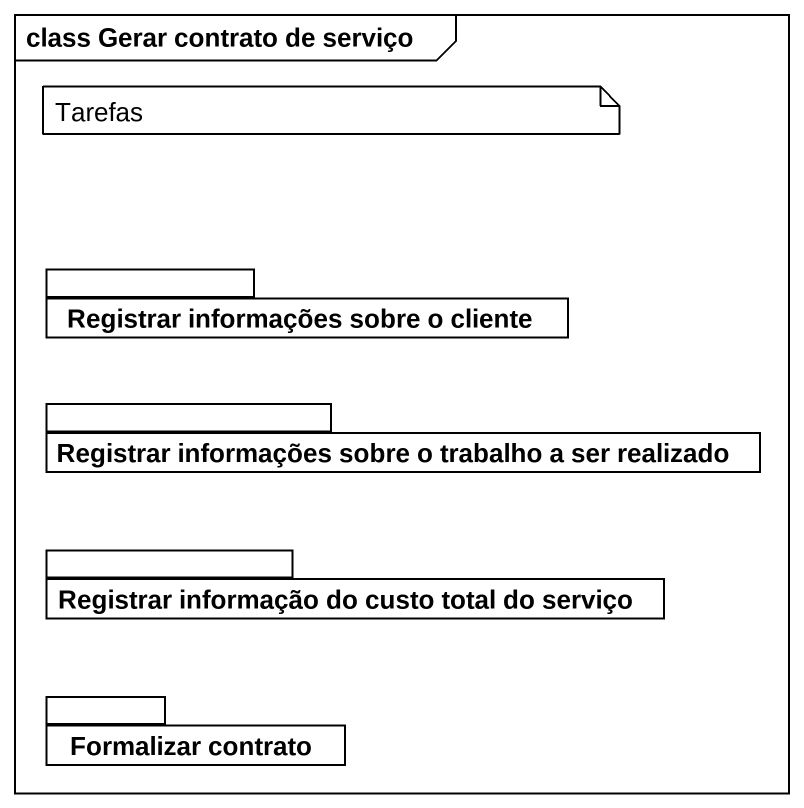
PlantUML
@startuml
mainframe class Gerar contrato de serviço
package "Registrar informações sobre o cliente" as Registrar_informações_sobre {
}
package "Registrar informações sobre o trabalho a ser realizado" as Registrar_informações_sobre_2 {
}
package "Registrar informação do custo total do serviço" as Registrar_informação_do {
}
package "Formalizar contrato" as Formalizar_contrato {
}
note as N1
  Tarefas
end note
@enduml
